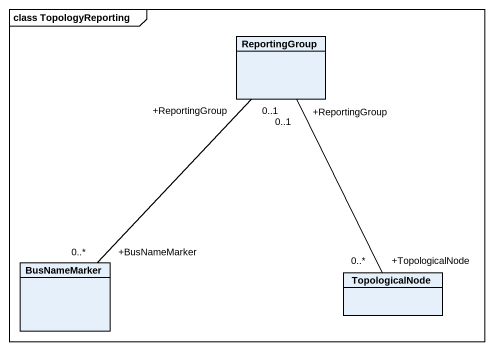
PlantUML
@startuml
mainframe class TopologyReporting
hide circle
hide empty members
class ReportingGroup
class BusNameMarker
class TopologicalNode
BusNameMarker "+BusNameMarker\n0..*" -up- "+ReportingGroup\n0..1" ReportingGroup
TopologicalNode "+TopologicalNode\n0..*" -up- "+ReportingGroup\n0..1" ReportingGroup
@enduml
